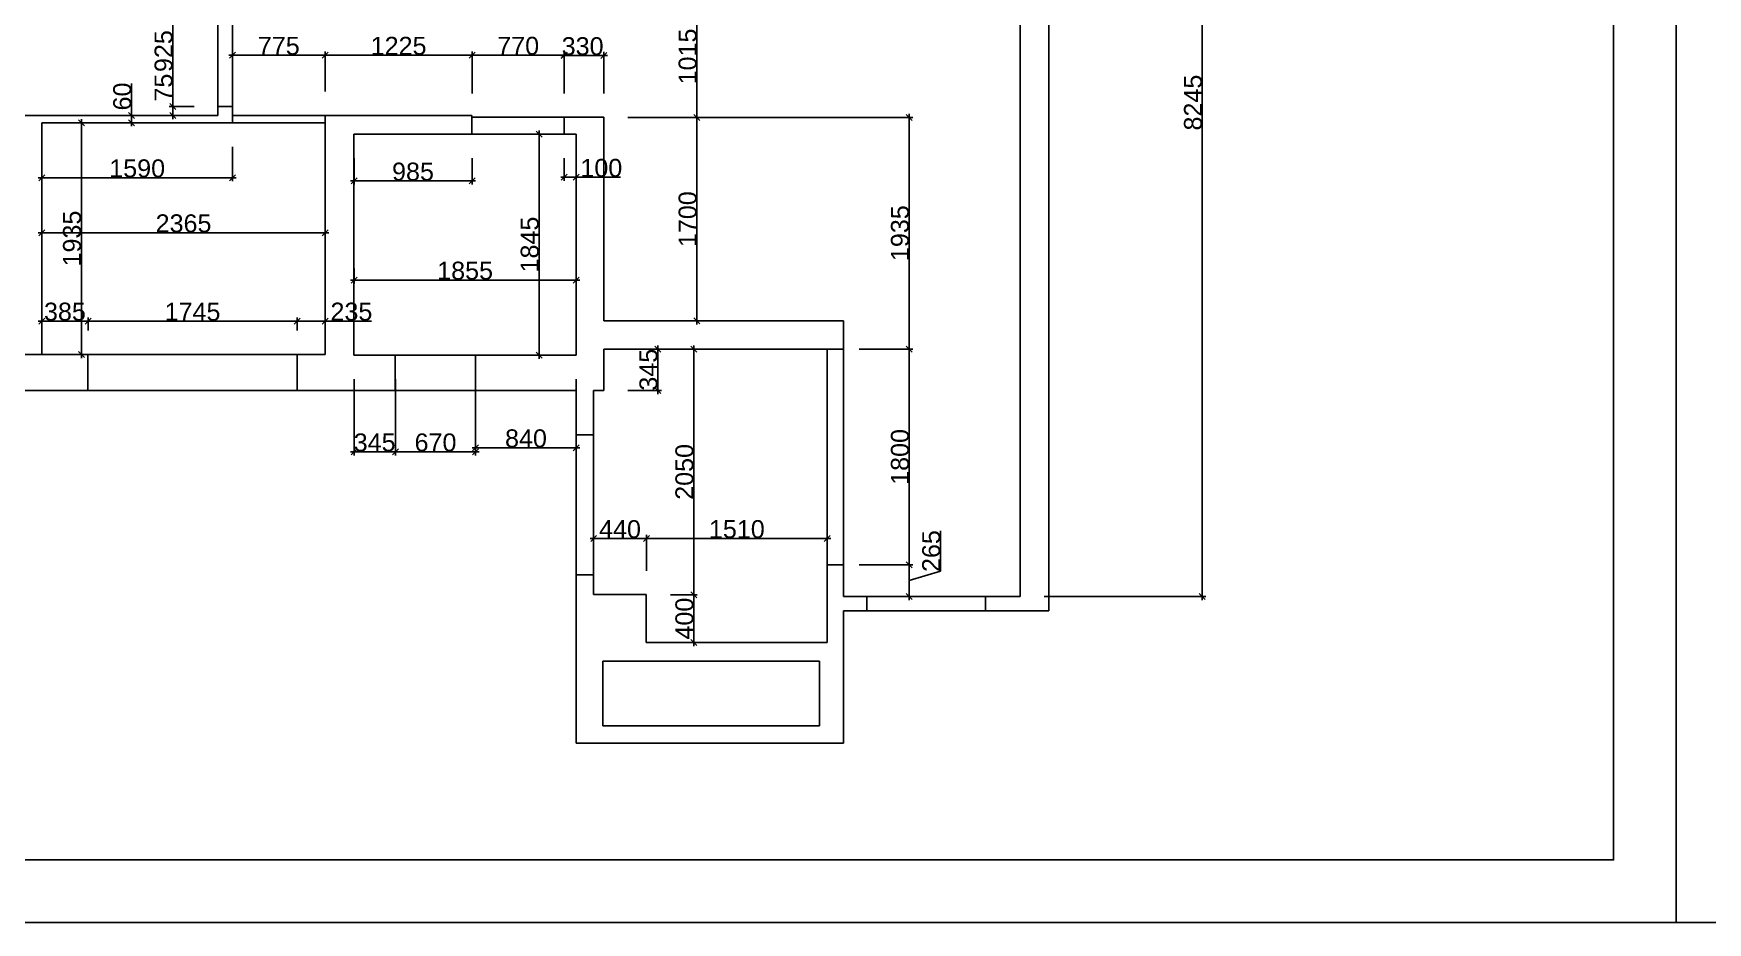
# Model space of a CAD drawing. Header units: millimetres. Extents: x -1666 to 220555, y -7114 to 28673.
# Drawn here: x 184941 to 198913, y -4928 to 2494 of the extents above; entities that cross this region are included whole.
import ezdxf

# ---------------------------------------------------------------- set-up
doc = ezdxf.new("R2010")
doc.units = ezdxf.units.MM
doc.header["$LTSCALE"] = 80
doc.styles.get("Standard").update_dxf_attribs({"font": 'arial.ttf'})
doc.dimstyles.new('ISO-25', dxfattribs={"dimtxt": 150, "dimasz": 50, "dimexe": 30, "dimexo": 200, "dimtad": 1, "dimtxsty": 'Standard', "dimblk": 'OBLIQUE', "dimcen": 2.5, "dimdle": 30, "dimclrd": 3, "dimclre": 3, "dimclrt": 3, "dimadec": 0, "dimazin": 0, "dimtfac": 1, "dimtmove": 0, "dimatfit": 3, "dimfxl": 1, "dimtfillclr": 3, "dimarcsym": 0})

# ---------------------------------------------------------------- blocks, each defined once
blk = doc.blocks.new('_Oblique')
at = {"color": 0, "linetype": 'ByBlock', "lineweight": -2}
blk.add_line((-0.5, -0.5), (0.5, 0.5), dxfattribs=at)
blk = doc.blocks.new('*D370')
at = {"color": 3, "lineweight": -2, "transparency": 16777216}
for p, q in [((193376, 6039), (194726, 6039)), ((194696, -2236), (194696, 6069)), ((193376, -2206), (194726, -2206))]:
    blk.add_line(p, q, dxfattribs=at)
at = {"layer": 'Defpoints', "color": 0, "transparency": 16777216}
for p in [(193176, 6039), (194696, 6039), (193176, -2206)]:
    blk.add_point(p, dxfattribs=at)
at = {"color": 3, "lineweight": -2, "transparency": 16777216, "xscale": 50, "yscale": 50, "zscale": 50}
for p, rotation in [((194696, 6039), 90), ((194696, -2206), 270)]:
    blk.add_blockref('_Oblique', p, dxfattribs=dict(at, rotation=rotation))
at = {"color": 3, "transparency": 16777216, "insert": (194619, 1917), "char_height": 150, "attachment_point": 5, "rotation": 90}
blk.add_mtext('8245', dxfattribs=at)
blk = doc.blocks.new('*D373')
at = {"color": 3, "lineweight": -2, "transparency": 16777216}
for p, q in [((189911, 2809), (190508, 2809)), ((190478, 2839), (190478, 1764)), ((189901, 1794), (190508, 1794))]:
    blk.add_line(p, q, dxfattribs=at)
at = {"layer": 'Defpoints', "color": 0, "transparency": 16777216}
for p in [(189711, 2809), (189701, 1794), (190478, 1794)]:
    blk.add_point(p, dxfattribs=at)
at = {"color": 3, "lineweight": -2, "transparency": 16777216, "xscale": 50, "yscale": 50, "zscale": 50}
for p, rotation in [((190478, 2809), 90), ((190478, 1794), 270)]:
    blk.add_blockref('_Oblique', p, dxfattribs=dict(at, rotation=rotation))
at = {"color": 3, "transparency": 16777216, "insert": (190401, 2302), "char_height": 150, "attachment_point": 5, "rotation": 90}
blk.add_mtext('1015', dxfattribs=at)
blk = doc.blocks.new('*D374')
at = {"color": 3, "lineweight": -2, "transparency": 16777216}
for p, q in [((190478, 1824), (190478, 64)), ((189901, 1794), (190508, 1794)), ((189901, 94), (190508, 94))]:
    blk.add_line(p, q, dxfattribs=at)
at = {"layer": 'Defpoints', "color": 0, "transparency": 16777216}
for p in [(189701, 1794), (189701, 94), (190478, 94)]:
    blk.add_point(p, dxfattribs=at)
at = {"color": 3, "lineweight": -2, "transparency": 16777216, "xscale": 50, "yscale": 50, "zscale": 50}
for p, rotation in [((190478, 1794), 90), ((190478, 94), 270)]:
    blk.add_blockref('_Oblique', p, dxfattribs=dict(at, rotation=rotation))
at = {"color": 3, "transparency": 16777216, "insert": (190401, 944), "char_height": 150, "attachment_point": 5, "rotation": 90}
blk.add_mtext('1700', dxfattribs=at)
blk = doc.blocks.new('*D375')
at = {"color": 3, "lineweight": -2, "transparency": 16777216}
for p, q in [((192250, -1971), (192250, -111)), ((191833, -141), (192280, -141)), ((191833, -1941), (192280, -1941))]:
    blk.add_line(p, q, dxfattribs=at)
at = {"layer": 'Defpoints', "color": 0, "transparency": 16777216}
for p in [(191633, -141), (192250, -141), (191633, -1941)]:
    blk.add_point(p, dxfattribs=at)
at = {"color": 3, "lineweight": -2, "transparency": 16777216, "xscale": 50, "yscale": 50, "zscale": 50}
for p, rotation in [((192250, -141), 90), ((192250, -1941), 270)]:
    blk.add_blockref('_Oblique', p, dxfattribs=dict(at, rotation=rotation))
at = {"color": 3, "transparency": 16777216, "insert": (192173, -1041), "char_height": 150, "attachment_point": 5, "rotation": 90}
blk.add_mtext('1800', dxfattribs=at)
blk = doc.blocks.new('*D376')
at = {"color": 3, "lineweight": -2, "transparency": 16777216}
for p, q in [((189731, 2310), (189341, 2310)), ((189371, 1994), (189371, 2340)), ((189701, 1994), (189701, 2340))]:
    blk.add_line(p, q, dxfattribs=at)
at = {"layer": 'Defpoints', "color": 0, "transparency": 16777216}
for p in [(189371, 2310), (189371, 1794), (189701, 1794)]:
    blk.add_point(p, dxfattribs=at)
at = {"color": 3, "lineweight": -2, "transparency": 16777216, "xscale": 50, "yscale": 50, "zscale": 50, "rotation": 180}
blk.add_blockref('_Oblique', (189371, 2310), dxfattribs=at)
at = {"color": 3, "lineweight": -2, "transparency": 16777216, "xscale": 50, "yscale": 50, "zscale": 50}
blk.add_blockref('_Oblique', (189701, 2310), dxfattribs=at)
at = {"color": 3, "transparency": 16777216, "insert": (189524, 2387), "char_height": 150, "attachment_point": 5}
blk.add_mtext('330', dxfattribs=at)
blk = doc.blocks.new('*D377')
at = {"color": 3, "lineweight": -2, "transparency": 16777216}
for p, q in [((189401, 2313), (188571, 2313)), ((188601, 1994), (188601, 2343)), ((189371, 1994), (189371, 2343))]:
    blk.add_line(p, q, dxfattribs=at)
at = {"layer": 'Defpoints', "color": 0, "transparency": 16777216}
for p in [(188601, 2313), (188601, 1794), (189371, 1794)]:
    blk.add_point(p, dxfattribs=at)
at = {"color": 3, "lineweight": -2, "transparency": 16777216, "xscale": 50, "yscale": 50, "zscale": 50, "rotation": 180}
blk.add_blockref('_Oblique', (188601, 2313), dxfattribs=at)
at = {"color": 3, "lineweight": -2, "transparency": 16777216, "xscale": 50, "yscale": 50, "zscale": 50}
blk.add_blockref('_Oblique', (189371, 2313), dxfattribs=at)
at = {"color": 3, "transparency": 16777216, "insert": (188986, 2390), "char_height": 150, "attachment_point": 5}
blk.add_mtext('770', dxfattribs=at)
blk = doc.blocks.new('*D378')
at = {"color": 3, "lineweight": -2, "transparency": 16777216}
for p, q in [((188631, 2313), (187346, 2313)), ((187376, 2009), (187376, 2343)), ((188601, 2009), (188601, 2343))]:
    blk.add_line(p, q, dxfattribs=at)
at = {"layer": 'Defpoints', "color": 0, "transparency": 16777216}
for p in [(187376, 2313), (187376, 1809), (188601, 1809)]:
    blk.add_point(p, dxfattribs=at)
at = {"color": 3, "lineweight": -2, "transparency": 16777216, "xscale": 50, "yscale": 50, "zscale": 50, "rotation": 180}
blk.add_blockref('_Oblique', (187376, 2313), dxfattribs=at)
at = {"color": 3, "lineweight": -2, "transparency": 16777216, "xscale": 50, "yscale": 50, "zscale": 50}
blk.add_blockref('_Oblique', (188601, 2313), dxfattribs=at)
at = {"color": 3, "transparency": 16777216, "insert": (187988, 2390), "char_height": 150, "attachment_point": 5}
blk.add_mtext('1225', dxfattribs=at)
blk = doc.blocks.new('*D379')
at = {"color": 3, "lineweight": -2, "transparency": 16777216}
for p, q in [((187406, 2313), (186571, 2313)), ((186601, 2009), (186601, 2343)), ((187376, 2009), (187376, 2343))]:
    blk.add_line(p, q, dxfattribs=at)
at = {"layer": 'Defpoints', "color": 0, "transparency": 16777216}
for p in [(186601, 2313), (186601, 1809), (187376, 1809)]:
    blk.add_point(p, dxfattribs=at)
at = {"color": 3, "lineweight": -2, "transparency": 16777216, "xscale": 50, "yscale": 50, "zscale": 50, "rotation": 180}
blk.add_blockref('_Oblique', (186601, 2313), dxfattribs=at)
at = {"color": 3, "lineweight": -2, "transparency": 16777216, "xscale": 50, "yscale": 50, "zscale": 50}
blk.add_blockref('_Oblique', (187376, 2313), dxfattribs=at)
at = {"color": 3, "transparency": 16777216, "insert": (186988, 2390), "char_height": 150, "attachment_point": 5}
blk.add_mtext('775', dxfattribs=at)
blk = doc.blocks.new('*D382')
at = {"color": 3, "lineweight": -2, "transparency": 16777216}
for p, q in [((185759, 1809), (185759, 2076)), ((185632, 1809), (185789, 1809)), ((185632, 1749), (185789, 1749)), ((185759, 1719), (185759, 1809))]:
    blk.add_line(p, q, dxfattribs=at)
at = {"layer": 'Defpoints', "color": 0, "transparency": 16777216}
for p in [(185432, 1809), (185432, 1749), (185759, 1809)]:
    blk.add_point(p, dxfattribs=at)
at = {"color": 3, "lineweight": -2, "transparency": 16777216, "xscale": 50, "yscale": 50, "zscale": 50}
for p, rotation in [((185759, 1809), 90), ((185759, 1749), 270)]:
    blk.add_blockref('_Oblique', p, dxfattribs=dict(at, rotation=rotation))
at = {"color": 3, "transparency": 16777216, "insert": (185682, 1968), "char_height": 150, "attachment_point": 5, "rotation": 90}
blk.add_mtext('60', dxfattribs=at)
blk = doc.blocks.new('*D384')
at = {"color": 3, "lineweight": -2, "transparency": 16777216}
for p, q in [((186104, 1884), (186104, 2150)), ((186281, 1884), (186074, 1884)), ((186104, 1779), (186104, 1884)), ((186159, 1809), (186074, 1809))]:
    blk.add_line(p, q, dxfattribs=at)
at = {"layer": 'Defpoints', "color": 0, "transparency": 16777216}
for p in [(186104, 1884), (186481, 1884), (186359, 1809)]:
    blk.add_point(p, dxfattribs=at)
at = {"color": 3, "lineweight": -2, "transparency": 16777216, "xscale": 50, "yscale": 50, "zscale": 50}
for p, rotation in [((186104, 1884), 90), ((186104, 1809), 270)]:
    blk.add_blockref('_Oblique', p, dxfattribs=dict(at, rotation=rotation))
at = {"color": 3, "transparency": 16777216, "insert": (186027, 2042), "char_height": 150, "attachment_point": 5, "rotation": 90}
blk.add_mtext('75', dxfattribs=at)
blk = doc.blocks.new('*D385')
at = {"color": 3, "lineweight": -2, "transparency": 16777216}
for p, q in [((186281, 2809), (186074, 2809)), ((186104, 1854), (186104, 2839)), ((186281, 1884), (186074, 1884))]:
    blk.add_line(p, q, dxfattribs=at)
at = {"layer": 'Defpoints', "color": 0, "transparency": 16777216}
for p in [(186104, 2809), (186481, 2809), (186481, 1884)]:
    blk.add_point(p, dxfattribs=at)
at = {"color": 3, "lineweight": -2, "transparency": 16777216, "xscale": 50, "yscale": 50, "zscale": 50}
for p, rotation in [((186104, 2809), 90), ((186104, 1884), 270)]:
    blk.add_blockref('_Oblique', p, dxfattribs=dict(at, rotation=rotation))
at = {"color": 3, "transparency": 16777216, "insert": (186027, 2347), "char_height": 150, "attachment_point": 5, "rotation": 90}
blk.add_mtext('925', dxfattribs=at)
blk = doc.blocks.new('*D400')
at = {"color": 3, "lineweight": -2, "transparency": 16777216}
for p, q in [((185011, 982), (185011, 861)), ((187376, 982), (187376, 861)), ((184981, 831), (187406, 831))]:
    blk.add_line(p, q, dxfattribs=at)
at = {"layer": 'Defpoints', "color": 0, "transparency": 16777216}
for p in [(185011, 782), (187376, 831), (187376, 782)]:
    blk.add_point(p, dxfattribs=at)
at = {"color": 3, "lineweight": -2, "transparency": 16777216, "xscale": 50, "yscale": 50, "zscale": 50, "rotation": 180}
blk.add_blockref('_Oblique', (185011, 831), dxfattribs=at)
at = {"color": 3, "lineweight": -2, "transparency": 16777216, "xscale": 50, "yscale": 50, "zscale": 50}
blk.add_blockref('_Oblique', (187376, 831), dxfattribs=at)
at = {"color": 3, "transparency": 16777216, "insert": (186193, 908), "char_height": 150, "attachment_point": 5}
blk.add_mtext('2365', dxfattribs=at)
blk = doc.blocks.new('*D401')
at = {"color": 3, "lineweight": -2, "transparency": 16777216}
for p, q in [((185011, 1549), (185011, 1260)), ((186601, 1549), (186601, 1260)), ((184981, 1290), (186631, 1290))]:
    blk.add_line(p, q, dxfattribs=at)
at = {"layer": 'Defpoints', "color": 0, "transparency": 16777216}
for p in [(185011, 1749), (186601, 1749), (186601, 1290)]:
    blk.add_point(p, dxfattribs=at)
at = {"color": 3, "lineweight": -2, "transparency": 16777216, "xscale": 50, "yscale": 50, "zscale": 50, "rotation": 180}
blk.add_blockref('_Oblique', (185011, 1290), dxfattribs=at)
at = {"color": 3, "lineweight": -2, "transparency": 16777216, "xscale": 50, "yscale": 50, "zscale": 50}
blk.add_blockref('_Oblique', (186601, 1290), dxfattribs=at)
at = {"color": 3, "transparency": 16777216, "insert": (185806, 1367), "char_height": 150, "attachment_point": 5}
blk.add_mtext('1590', dxfattribs=at)
blk = doc.blocks.new('*D402')
at = {"color": 3, "lineweight": -2, "transparency": 16777216}
for p, q in [((185211, 1749), (185371, 1749)), ((185341, 1779), (185341, -216)), ((185211, -186), (185371, -186))]:
    blk.add_line(p, q, dxfattribs=at)
at = {"layer": 'Defpoints', "color": 0, "transparency": 16777216}
for p in [(185011, 1749), (185011, -186), (185341, -186)]:
    blk.add_point(p, dxfattribs=at)
at = {"color": 3, "lineweight": -2, "transparency": 16777216, "xscale": 50, "yscale": 50, "zscale": 50}
for p, rotation in [((185341, 1749), 90), ((185341, -186), 270)]:
    blk.add_blockref('_Oblique', p, dxfattribs=dict(at, rotation=rotation))
at = {"color": 3, "transparency": 16777216, "insert": (185263, 782), "char_height": 150, "attachment_point": 5, "rotation": 90}
blk.add_mtext('1935', dxfattribs=at)
blk = doc.blocks.new('*D403')
at = {"color": 3, "lineweight": -2, "transparency": 16777216}
for p, q in [((184981, 93), (185426, 93)), ((185011, 14), (185011, 123)), ((185396, 14), (185396, 123))]:
    blk.add_line(p, q, dxfattribs=at)
at = {"layer": 'Defpoints', "color": 0, "transparency": 16777216}
for p in [(185396, 93), (185011, -186), (185396, -186)]:
    blk.add_point(p, dxfattribs=at)
at = {"color": 3, "lineweight": -2, "transparency": 16777216, "xscale": 50, "yscale": 50, "zscale": 50, "rotation": 180}
blk.add_blockref('_Oblique', (185011, 93), dxfattribs=at)
at = {"color": 3, "lineweight": -2, "transparency": 16777216, "xscale": 50, "yscale": 50, "zscale": 50}
blk.add_blockref('_Oblique', (185396, 93), dxfattribs=at)
at = {"color": 3, "transparency": 16777216, "insert": (185203, 171), "char_height": 150, "attachment_point": 5}
blk.add_mtext('385', dxfattribs=at)
blk = doc.blocks.new('*D404')
at = {"color": 3, "lineweight": -2, "transparency": 16777216}
for p, q in [((187171, 93), (185366, 93)), ((185396, 14), (185396, 123)), ((187141, 14), (187141, 123))]:
    blk.add_line(p, q, dxfattribs=at)
at = {"layer": 'Defpoints', "color": 0, "transparency": 16777216}
for p in [(185396, 93), (185396, -186), (187141, -186)]:
    blk.add_point(p, dxfattribs=at)
at = {"color": 3, "lineweight": -2, "transparency": 16777216, "xscale": 50, "yscale": 50, "zscale": 50, "rotation": 180}
blk.add_blockref('_Oblique', (185396, 93), dxfattribs=at)
at = {"color": 3, "lineweight": -2, "transparency": 16777216, "xscale": 50, "yscale": 50, "zscale": 50}
blk.add_blockref('_Oblique', (187141, 93), dxfattribs=at)
at = {"color": 3, "transparency": 16777216, "insert": (186268, 170), "char_height": 150, "attachment_point": 5}
blk.add_mtext('1745', dxfattribs=at)
blk = doc.blocks.new('*D405')
at = {"color": 3, "lineweight": -2, "transparency": 16777216}
for p, q in [((187111, 93), (187376, 93)), ((187141, 14), (187141, 123)), ((187376, 14), (187376, 123)), ((187376, 93), (187762, 93))]:
    blk.add_line(p, q, dxfattribs=at)
at = {"layer": 'Defpoints', "color": 0, "transparency": 16777216}
for p in [(187376, 93), (187141, -186), (187376, -186)]:
    blk.add_point(p, dxfattribs=at)
at = {"color": 3, "lineweight": -2, "transparency": 16777216, "xscale": 50, "yscale": 50, "zscale": 50, "rotation": 180}
blk.add_blockref('_Oblique', (187141, 93), dxfattribs=at)
at = {"color": 3, "lineweight": -2, "transparency": 16777216, "xscale": 50, "yscale": 50, "zscale": 50}
blk.add_blockref('_Oblique', (187376, 93), dxfattribs=at)
at = {"color": 3, "transparency": 16777216, "insert": (187594, 171), "char_height": 150, "attachment_point": 5}
blk.add_mtext('235', dxfattribs=at)
blk = doc.blocks.new('*D406')
at = {"color": 3, "lineweight": -2, "transparency": 16777216}
for p, q in [((187616, -391), (187616, -1028)), ((187961, -391), (187961, -1028)), ((187586, -998), (187991, -998))]:
    blk.add_line(p, q, dxfattribs=at)
at = {"layer": 'Defpoints', "color": 0, "transparency": 16777216}
for p in [(187616, -191), (187961, -191), (187961, -998)]:
    blk.add_point(p, dxfattribs=at)
at = {"color": 3, "lineweight": -2, "transparency": 16777216, "xscale": 50, "yscale": 50, "zscale": 50, "rotation": 180}
blk.add_blockref('_Oblique', (187616, -998), dxfattribs=at)
at = {"color": 3, "lineweight": -2, "transparency": 16777216, "xscale": 50, "yscale": 50, "zscale": 50}
blk.add_blockref('_Oblique', (187961, -998), dxfattribs=at)
at = {"color": 3, "transparency": 16777216, "insert": (187788, -921), "char_height": 150, "attachment_point": 5}
blk.add_mtext('345', dxfattribs=at)
blk = doc.blocks.new('*D407')
at = {"color": 3, "lineweight": -2, "transparency": 16777216}
for p, q in [((187961, -686), (187961, -1028)), ((188631, -686), (188631, -1028)), ((187931, -998), (188661, -998))]:
    blk.add_line(p, q, dxfattribs=at)
at = {"layer": 'Defpoints', "color": 0, "transparency": 16777216}
for p in [(187961, -486), (188631, -486), (188631, -998)]:
    blk.add_point(p, dxfattribs=at)
at = {"color": 3, "lineweight": -2, "transparency": 16777216, "xscale": 50, "yscale": 50, "zscale": 50, "rotation": 180}
blk.add_blockref('_Oblique', (187961, -998), dxfattribs=at)
at = {"color": 3, "lineweight": -2, "transparency": 16777216, "xscale": 50, "yscale": 50, "zscale": 50}
blk.add_blockref('_Oblique', (188631, -998), dxfattribs=at)
at = {"color": 3, "transparency": 16777216, "insert": (188296, -921), "char_height": 150, "attachment_point": 5}
blk.add_mtext('670', dxfattribs=at)
blk = doc.blocks.new('*D408')
at = {"color": 3, "lineweight": -2, "transparency": 16777216}
for p, q in [((188631, -391), (188631, -994)), ((189471, -391), (189471, -994)), ((188601, -964), (189501, -964))]:
    blk.add_line(p, q, dxfattribs=at)
at = {"layer": 'Defpoints', "color": 0, "transparency": 16777216}
for p in [(188631, -191), (189471, -191), (189471, -964)]:
    blk.add_point(p, dxfattribs=at)
at = {"color": 3, "lineweight": -2, "transparency": 16777216, "xscale": 50, "yscale": 50, "zscale": 50, "rotation": 180}
blk.add_blockref('_Oblique', (188631, -964), dxfattribs=at)
at = {"color": 3, "lineweight": -2, "transparency": 16777216, "xscale": 50, "yscale": 50, "zscale": 50}
blk.add_blockref('_Oblique', (189471, -964), dxfattribs=at)
at = {"color": 3, "transparency": 16777216, "insert": (189051, -887), "char_height": 150, "attachment_point": 5}
blk.add_mtext('840', dxfattribs=at)
blk = doc.blocks.new('*D409')
at = {"color": 3, "lineweight": -2, "transparency": 16777216}
for p, q in [((189160, 1684), (189160, -221)), ((189271, 1654), (189130, 1654)), ((189271, -191), (189130, -191))]:
    blk.add_line(p, q, dxfattribs=at)
at = {"layer": 'Defpoints', "color": 0, "transparency": 16777216}
for p in [(189471, 1654), (189160, -191), (189471, -191)]:
    blk.add_point(p, dxfattribs=at)
at = {"color": 3, "lineweight": -2, "transparency": 16777216, "xscale": 50, "yscale": 50, "zscale": 50}
for p, rotation in [((189160, 1654), 90), ((189160, -191), 270)]:
    blk.add_blockref('_Oblique', p, dxfattribs=dict(at, rotation=rotation))
at = {"color": 3, "transparency": 16777216, "insert": (189083, 732), "char_height": 150, "attachment_point": 5, "rotation": 90}
blk.add_mtext('1845', dxfattribs=at)
blk = doc.blocks.new('*D410')
at = {"color": 3, "lineweight": -2, "transparency": 16777216}
for p, q in [((187616, 1454), (187616, 1233)), ((188601, 1454), (188601, 1233)), ((188631, 1263), (187586, 1263))]:
    blk.add_line(p, q, dxfattribs=at)
at = {"layer": 'Defpoints', "color": 0, "transparency": 16777216}
for p in [(187616, 1654), (188601, 1654), (187616, 1263)]:
    blk.add_point(p, dxfattribs=at)
at = {"color": 3, "lineweight": -2, "transparency": 16777216, "xscale": 50, "yscale": 50, "zscale": 50, "rotation": 180}
blk.add_blockref('_Oblique', (187616, 1263), dxfattribs=at)
at = {"color": 3, "lineweight": -2, "transparency": 16777216, "xscale": 50, "yscale": 50, "zscale": 50}
blk.add_blockref('_Oblique', (188601, 1263), dxfattribs=at)
at = {"color": 3, "transparency": 16777216, "insert": (188108, 1340), "char_height": 150, "attachment_point": 5}
blk.add_mtext('985', dxfattribs=at)
blk = doc.blocks.new('*D411')
at = {"color": 3, "lineweight": -2, "transparency": 16777216}
for p, q in [((189371, 1454), (189371, 1264)), ((189471, 1454), (189471, 1264)), ((189341, 1294), (189471, 1294)), ((189471, 1294), (189839, 1294))]:
    blk.add_line(p, q, dxfattribs=at)
at = {"layer": 'Defpoints', "color": 0, "transparency": 16777216}
for p in [(189371, 1654), (189471, 1654), (189471, 1294)]:
    blk.add_point(p, dxfattribs=at)
at = {"color": 3, "lineweight": -2, "transparency": 16777216, "xscale": 50, "yscale": 50, "zscale": 50, "rotation": 180}
blk.add_blockref('_Oblique', (189371, 1294), dxfattribs=at)
at = {"color": 3, "lineweight": -2, "transparency": 16777216, "xscale": 50, "yscale": 50, "zscale": 50}
blk.add_blockref('_Oblique', (189471, 1294), dxfattribs=at)
at = {"color": 3, "transparency": 16777216, "insert": (189680, 1371), "char_height": 150, "attachment_point": 5}
blk.add_mtext('100', dxfattribs=at)
blk = doc.blocks.new('*D412')
at = {"color": 3, "lineweight": -2, "transparency": 16777216}
for p, q in [((187586, 436), (189501, 436)), ((187616, 532), (187616, 406)), ((189471, 532), (189471, 406))]:
    blk.add_line(p, q, dxfattribs=at)
at = {"layer": 'Defpoints', "color": 0, "transparency": 16777216}
for p in [(187616, 732), (189471, 732), (189471, 436)]:
    blk.add_point(p, dxfattribs=at)
at = {"color": 3, "lineweight": -2, "transparency": 16777216, "xscale": 50, "yscale": 50, "zscale": 50, "rotation": 180}
blk.add_blockref('_Oblique', (187616, 436), dxfattribs=at)
at = {"color": 3, "lineweight": -2, "transparency": 16777216, "xscale": 50, "yscale": 50, "zscale": 50}
blk.add_blockref('_Oblique', (189471, 436), dxfattribs=at)
at = {"color": 3, "transparency": 16777216, "insert": (188543, 513), "char_height": 150, "attachment_point": 5}
blk.add_mtext('1855', dxfattribs=at)
blk = doc.blocks.new('*D413')
at = {"color": 3, "lineweight": -2, "transparency": 16777216}
for p, q in [((190151, -516), (190151, -111)), ((189901, -141), (190181, -141)), ((189901, -486), (190181, -486))]:
    blk.add_line(p, q, dxfattribs=at)
at = {"layer": 'Defpoints', "color": 0, "transparency": 16777216}
for p in [(189701, -141), (190151, -141), (189701, -486)]:
    blk.add_point(p, dxfattribs=at)
at = {"color": 3, "lineweight": -2, "transparency": 16777216, "xscale": 50, "yscale": 50, "zscale": 50}
for p, rotation in [((190151, -141), 90), ((190151, -486), 270)]:
    blk.add_blockref('_Oblique', p, dxfattribs=dict(at, rotation=rotation))
at = {"color": 3, "transparency": 16777216, "insert": (190074, -313), "char_height": 150, "attachment_point": 5, "rotation": 90}
blk.add_mtext('345', dxfattribs=at)
blk = doc.blocks.new('*D414')
at = {"color": 3, "lineweight": -2, "transparency": 16777216}
for p, q in [((190451, -2221), (190451, -111)), ((190460, -141), (190481, -141)), ((190256, -2191), (190481, -2191))]:
    blk.add_line(p, q, dxfattribs=at)
at = {"layer": 'Defpoints', "color": 0, "transparency": 16777216}
for p in [(190260, -141), (190451, -141), (190056, -2191)]:
    blk.add_point(p, dxfattribs=at)
at = {"color": 3, "lineweight": -2, "transparency": 16777216, "xscale": 50, "yscale": 50, "zscale": 50}
for p, rotation in [((190451, -141), 90), ((190451, -2191), 270)]:
    blk.add_blockref('_Oblique', p, dxfattribs=dict(at, rotation=rotation))
at = {"color": 3, "transparency": 16777216, "insert": (190374, -1166), "char_height": 150, "attachment_point": 5, "rotation": 90}
blk.add_mtext('2050', dxfattribs=at)
blk = doc.blocks.new('*D415')
at = {"color": 3, "lineweight": -2, "transparency": 16777216}
for p, q in [((190026, -1722), (191596, -1722)), ((190056, -1991), (190056, -1692)), ((191566, -1991), (191566, -1692))]:
    blk.add_line(p, q, dxfattribs=at)
at = {"layer": 'Defpoints', "color": 0, "transparency": 16777216}
for p in [(191566, -1722), (190056, -2191), (191566, -2191)]:
    blk.add_point(p, dxfattribs=at)
at = {"color": 3, "lineweight": -2, "transparency": 16777216, "xscale": 50, "yscale": 50, "zscale": 50, "rotation": 180}
blk.add_blockref('_Oblique', (190056, -1722), dxfattribs=at)
at = {"color": 3, "lineweight": -2, "transparency": 16777216, "xscale": 50, "yscale": 50, "zscale": 50}
blk.add_blockref('_Oblique', (191566, -1722), dxfattribs=at)
at = {"color": 3, "transparency": 16777216, "insert": (190811, -1645), "char_height": 150, "attachment_point": 5}
blk.add_mtext('1510', dxfattribs=at)
blk = doc.blocks.new('*D416')
at = {"color": 3, "lineweight": -2, "transparency": 16777216}
for p, q in [((189586, -1722), (190086, -1722)), ((189616, -1826), (189616, -1692)), ((190056, -1991), (190056, -1692))]:
    blk.add_line(p, q, dxfattribs=at)
at = {"layer": 'Defpoints', "color": 0, "transparency": 16777216}
for p in [(190056, -1722), (189616, -2026), (190056, -2191)]:
    blk.add_point(p, dxfattribs=at)
at = {"color": 3, "lineweight": -2, "transparency": 16777216, "xscale": 50, "yscale": 50, "zscale": 50, "rotation": 180}
blk.add_blockref('_Oblique', (189616, -1722), dxfattribs=at)
at = {"color": 3, "lineweight": -2, "transparency": 16777216, "xscale": 50, "yscale": 50, "zscale": 50}
blk.add_blockref('_Oblique', (190056, -1722), dxfattribs=at)
at = {"color": 3, "transparency": 16777216, "insert": (189836, -1645), "char_height": 150, "attachment_point": 5}
blk.add_mtext('440', dxfattribs=at)
blk = doc.blocks.new('*D417')
at = {"color": 3, "lineweight": -2, "transparency": 16777216}
for p, q in [((190256, -2191), (190481, -2191)), ((190451, -2161), (190451, -2621)), ((190619, -2591), (190481, -2591))]:
    blk.add_line(p, q, dxfattribs=at)
at = {"layer": 'Defpoints', "color": 0, "transparency": 16777216}
for p in [(190056, -2191), (190419, -2591), (190451, -2591)]:
    blk.add_point(p, dxfattribs=at)
at = {"color": 3, "lineweight": -2, "transparency": 16777216, "xscale": 50, "yscale": 50, "zscale": 50}
for p, rotation in [((190451, -2191), 90), ((190451, -2591), 270)]:
    blk.add_blockref('_Oblique', p, dxfattribs=dict(at, rotation=rotation))
at = {"color": 3, "transparency": 16777216, "insert": (190374, -2391), "char_height": 150, "attachment_point": 5, "rotation": 90}
blk.add_mtext('400', dxfattribs=at)
blk = doc.blocks.new('*D418')
at = {"color": 3, "lineweight": -2, "transparency": 16777216}
for p, q in [((192250, -171), (192250, 1824)), ((189901, 1794), (192280, 1794)), ((191833, -141), (192280, -141))]:
    blk.add_line(p, q, dxfattribs=at)
at = {"layer": 'Defpoints', "color": 0, "transparency": 16777216}
for p in [(189701, 1794), (192250, 1794), (191633, -141)]:
    blk.add_point(p, dxfattribs=at)
at = {"color": 3, "lineweight": -2, "transparency": 16777216, "xscale": 50, "yscale": 50, "zscale": 50}
for p, rotation in [((192250, 1794), 90), ((192250, -141), 270)]:
    blk.add_blockref('_Oblique', p, dxfattribs=dict(at, rotation=rotation))
at = {"color": 3, "transparency": 16777216, "insert": (192173, 827), "char_height": 150, "attachment_point": 5, "rotation": 90}
blk.add_mtext('1935', dxfattribs=at)
blk = doc.blocks.new('*D419')
at = {"color": 3, "lineweight": -2, "transparency": 16777216}
for p, q in [((192511, -1995), (192511, -1658)), ((191833, -1941), (192280, -1941)), ((192250, -1911), (192250, -2236)), ((192250, -2073), (192511, -1995)), ((192096, -2206), (192280, -2206))]:
    blk.add_line(p, q, dxfattribs=at)
at = {"layer": 'Defpoints', "color": 0, "transparency": 16777216}
for p in [(191633, -1941), (191896, -2206), (192250, -2206)]:
    blk.add_point(p, dxfattribs=at)
at = {"color": 3, "lineweight": -2, "transparency": 16777216, "xscale": 50, "yscale": 50, "zscale": 50}
for p, rotation in [((192250, -1941), 90), ((192250, -2206), 270)]:
    blk.add_blockref('_Oblique', p, dxfattribs=dict(at, rotation=rotation))
at = {"color": 3, "transparency": 16777216, "insert": (192434, -1827), "char_height": 150, "attachment_point": 5, "rotation": 90}
blk.add_mtext('265', dxfattribs=at)

msp = doc.modelspace()

# ---------------------------------------------------------------- linework, layer by layer
at = {"color": 2, "true_color": 0xf1eb1f}
for p, q in [((193415.538, 8089.478), (193415.538, -2325.522)), ((193175.538, -2205.522), (193175.538, 6039.478)), ((186480.538, 1884.478), (186480.538, 1809.478)), ((186600.538, 1884.478), (186480.538, 1884.478)), ((186600.538, 1749.478), (186600.538, 1884.478)), ((184750.538, 1809.478), (186480.538, 1809.478)), ((185010.538, 1749.478), (186600.538, 1749.478)), ((188600.538, 1809.478), (187375.538, 1809.478)), ((188600.538, 1809.478), (188600.538, 1654.478)), ((189700.538, 1794.478), (189370.538, 1794.478)), ((189370.538, 1794.478), (189370.538, 1654.478)), ((189700.538, 94.478), (189700.538, 1794.478)), ((187615.538, -190.522), (187615.538, 1654.478)), ((188600.538, 1654.478), (187615.538, 1654.478)), ((189370.538, 1654.478), (189470.538, 1654.478)), ((189470.538, 1654.478), (189470.538, -190.522)), ((191700.538, 94.478), (189700.538, 94.478)), ((191700.538, 94.478), (191700.538, -2205.522)), ((185395.538, -185.522), (185395.538, -485.522)), ((187140.538, -485.522), (187140.538, -185.522)), ((187960.538, -190.522), (187615.538, -190.522)), ((187960.538, -190.522), (187960.538, -485.522)), ((189470.538, -190.522), (187960.538, -190.522)), ((188630.538, -190.522), (188630.538, -485.522)), ((189700.538, -140.522), (191565.538, -140.522)), ((189700.538, -140.522), (189700.538, -485.522)), ((187140.538, -485.522), (184705.538, -485.522)), ((187960.538, -485.522), (187140.538, -485.522)), ((189470.538, -485.522), (187960.538, -485.522)), ((189470.538, -485.522), (189470.538, -855.522)), ((189700.538, -485.522), (189615.538, -485.522)), ((189615.538, -855.522), (189615.538, -485.522)), ((189615.538, -855.522), (189470.538, -855.522)), ((191700.538, -1940.522), (191565.538, -1940.522)), ((189615.538, -2025.522), (189470.538, -2025.522)), ((189615.538, -2190.522), (189615.538, -2025.522)), ((191565.538, -1990.522), (191565.538, -2590.522)), ((190055.538, -2190.522), (189615.538, -2190.522)), ((190055.538, -2590.522), (190055.538, -2190.522)), ((191700.538, -2205.522), (191895.538, -2205.522)), ((191895.538, -2325.522), (191895.538, -2205.522)), ((192885.538, -2205.522), (193175.538, -2205.522)), ((192885.538, -2325.522), (192885.538, -2205.522)), ((192885.538, -2325.522), (191700.538, -2325.522)), ((191700.538, -2325.522), (191700.538, -3430.522)), ((191700.538, -2325.522), (191700.538, -2590.522)), ((193415.538, -2325.522), (192885.538, -2325.522)), ((191565.538, -2590.522), (190055.538, -2590.522)), ((189693.215, -2745.938), (189693.215, -3285.916)), ((189693.215, -2745.938), (191499.948, -2745.938)), ((191499.948, -3285.916), (191499.948, -2745.938)), ((189693.215, -3285.916), (191499.948, -3285.916)), ((191700.538, -3430.522), (189470.538, -3430.522))]:
    msp.add_line(p, q, dxfattribs=at)
at = {"color": 41, "true_color": 0xf4ee51}
for p, q in [((186480.538, 1884.478), (186480.538, 2809.478)), ((186600.538, 1884.478), (186600.538, 2809.478)), ((185010.538, 1749.478), (185010.538, -185.522)), ((187375.538, 1809.478), (186600.538, 1809.478)), ((186600.538, 1749.478), (187375.538, 1749.478)), ((187375.538, 1809.478), (187375.538, -185.522)), ((189370.538, 1794.478), (188600.538, 1794.478)), ((188600.538, 1654.478), (189370.538, 1654.478)), ((184750.538, -185.522), (185010.538, -185.522)), ((185010.538, -185.522), (185395.538, -185.522)), ((185395.538, -185.522), (187140.538, -185.522)), ((187140.538, -185.522), (187375.538, -185.522)), ((191565.538, -140.522), (191565.538, -226.652)), ((191565.538, -140.522), (191700.538, -140.522)), ((191565.538, -226.652), (191565.538, -1990.522)), ((189470.538, -3430.522), (189470.538, -855.522)), ((189615.538, -2025.522), (189615.538, -855.522)), ((191895.538, -2205.522), (192885.538, -2205.522))]:
    msp.add_line(p, q, dxfattribs=at)
for points in [[(176747.419, 10561.061), (198651.296, 10561.061), (198651.296, -4928.109), (176747.419, -4928.109)], [(176747.419, 10561.061), (198651.296, 10561.061), (198651.296, -4928.109), (176747.419, -4928.109)], [(198651.296, 10561.061), (220555.172, 10561.061), (220555.172, -4928.109), (198651.296, -4928.109)], [(198651.296, 10561.061), (220555.172, 10561.061), (220555.172, -4928.109), (198651.296, -4928.109)], [(177270.004, 10038.476), (198128.711, 10038.476), (198128.711, -4405.524), (177270.004, -4405.524)], [(177270.004, 10038.476), (198128.711, 10038.476), (198128.711, -4405.524), (177270.004, -4405.524)]]:
    msp.add_lwpolyline(points, close=True, dxfattribs=at)

# ---------------------------------------------------------------- dimensions: what is measured, and where the dimension line sits
for base, p1, p2, picture, middle in [((194696.176, 6039.478), (193175.538, -2205.522), (193175.538, 6039.478), '*D370', (194618.965, 1916.978)), ((186104.403, 2809.478), (186480.538, 1884.478), (186480.538, 2809.478), '*D385', (186027.192, 2346.978)), ((190477.811, 1794.478), (189710.538, 2809.478), (189700.538, 1794.478), '*D373', (190400.6, 2301.978)), ((186104.403, 1884.478), (186358.647, 1809.478), (186480.538, 1884.478), '*D384', (186027.499, 2042.487)), ((185759.359, 1809.478), (185432.474, 1749.478), (185432.474, 1809.478), '*D382', (185682.148, 1967.692)), ((190477.811, 94.478), (189700.538, 1794.478), (189700.538, 94.478), '*D374', (190400.6, 944.478)), ((185340.612, -185.522), (185010.538, 1749.478), (185010.538, -185.522), '*D402', (185263.35, 781.978)), ((189160.193, -190.522), (189470.538, 1654.478), (189470.538, -190.522), '*D409', (189082.982, 731.978)), ((190151.044, -140.522), (189700.538, -485.522), (189700.538, -140.522), '*D413', (190073.782, -313.022)), ((190451.393, -140.522), (190055.538, -2190.522), (190260.262, -140.522), '*D414', (190374.182, -1165.522)), ((192250.048, -140.522), (191633.038, -1940.522), (191633.038, -140.522), '*D375', (192172.837, -1040.522))]:
    dim = msp.add_linear_dim(base=base, p1=p1, p2=p2, angle=90, dimstyle='ISO-25', dxfattribs=at)
    dim.commit()
    dim.dimension.update_dxf_attribs({"geometry": picture, "text_midpoint": middle})
for base, p1, p2, picture, middle in [((186600.538, 2313.265), (187375.538, 1809.478), (186600.538, 1809.478), '*D379', (186988.038, 2390.169)), ((187375.538, 2313.265), (188600.538, 1809.478), (187375.538, 1809.478), '*D378', (187988.038, 2390.476)), ((188600.538, 2313.265), (189370.538, 1794.478), (188600.538, 1794.478), '*D377', (188985.538, 2390.476)), ((186600.538, 1290.221), (185010.538, 1749.478), (186600.538, 1749.478), '*D401', (185805.538, 1367.432)), ((187615.538, 1263.213), (188600.538, 1654.478), (187615.538, 1654.478), '*D410', (188108.038, 1340.424)), ((189470.538, 1293.65), (189370.538, 1654.478), (189470.538, 1654.478), '*D411', (189679.553, 1370.861)), ((187375.538, 830.604), (185010.538, 781.978), (187375.538, 781.978), '*D400', (186193.038, 907.866)), ((189470.538, 436.184), (187615.538, 731.978), (189470.538, 731.978), '*D412', (188543.038, 513.395)), ((185395.538, 93.241), (185010.538, -185.522), (185395.538, -185.522), '*D403', (185203.038, 170.503)), ((185395.538, 93.241), (187140.538, -185.522), (185395.538, -185.522), '*D404', (186268.038, 170.452)), ((187375.538, 93.241), (187140.538, -185.522), (187375.538, -185.522), '*D405', (187593.711, 170.503)), ((187960.538, -998.065), (187615.538, -190.522), (187960.538, -190.522), '*D406', (187788.038, -920.803)), ((189470.538, -964.185), (188630.538, -190.522), (189470.538, -190.522), '*D408', (189050.538, -886.975)), ((188630.538, -998.065), (187960.538, -485.522), (188630.538, -485.522), '*D407', (188295.538, -920.854)), ((190055.538, -1722.365), (189615.538, -2025.522), (190055.538, -2190.522), '*D416', (189835.538, -1645.154)), ((191565.538, -1722.365), (190055.538, -2190.522), (191565.538, -2190.522), '*D415', (190810.538, -1645.154))]:
    dim = msp.add_linear_dim(base=base, p1=p1, p2=p2, dimstyle='ISO-25', dxfattribs=at)
    dim.commit()
    dim.dimension.update_dxf_attribs({"geometry": picture, "text_midpoint": middle})
dim = msp.add_linear_dim(base=(189370.538, 2309.515), p1=(189700.538, 1794.478), p2=(189370.538, 1794.478), dimstyle='ISO-25', dxfattribs=at)
dim.commit()
dim.dimension.update_dxf_attribs({"geometry": '*D376', "text_midpoint": (189524.406, 2309.515), "dimtype": 160})
for base, p1, p2, picture, middle in [((192250.048, 1794.478), (191633.038, -140.522), (189700.538, 1794.478), '*D418', (192172.786, 826.978)), ((192250.048, -2205.522), (191633.038, -1940.522), (191895.538, -2205.522), '*D419', (192433.533, -1994.188)), ((190451.393, -2590.522), (190055.538, -2190.522), (190419.325, -2590.522), '*D417', (190374.182, -2390.522))]:
    dim = msp.add_linear_dim(base=base, p1=p1, p2=p2, angle=90, dimstyle='ISO-25', override={"dimtmove": 1}, dxfattribs=at)
    dim.commit()
    dim.dimension.update_dxf_attribs({"geometry": picture, "text_midpoint": middle})

doc.saveas('drawing.dxf')
